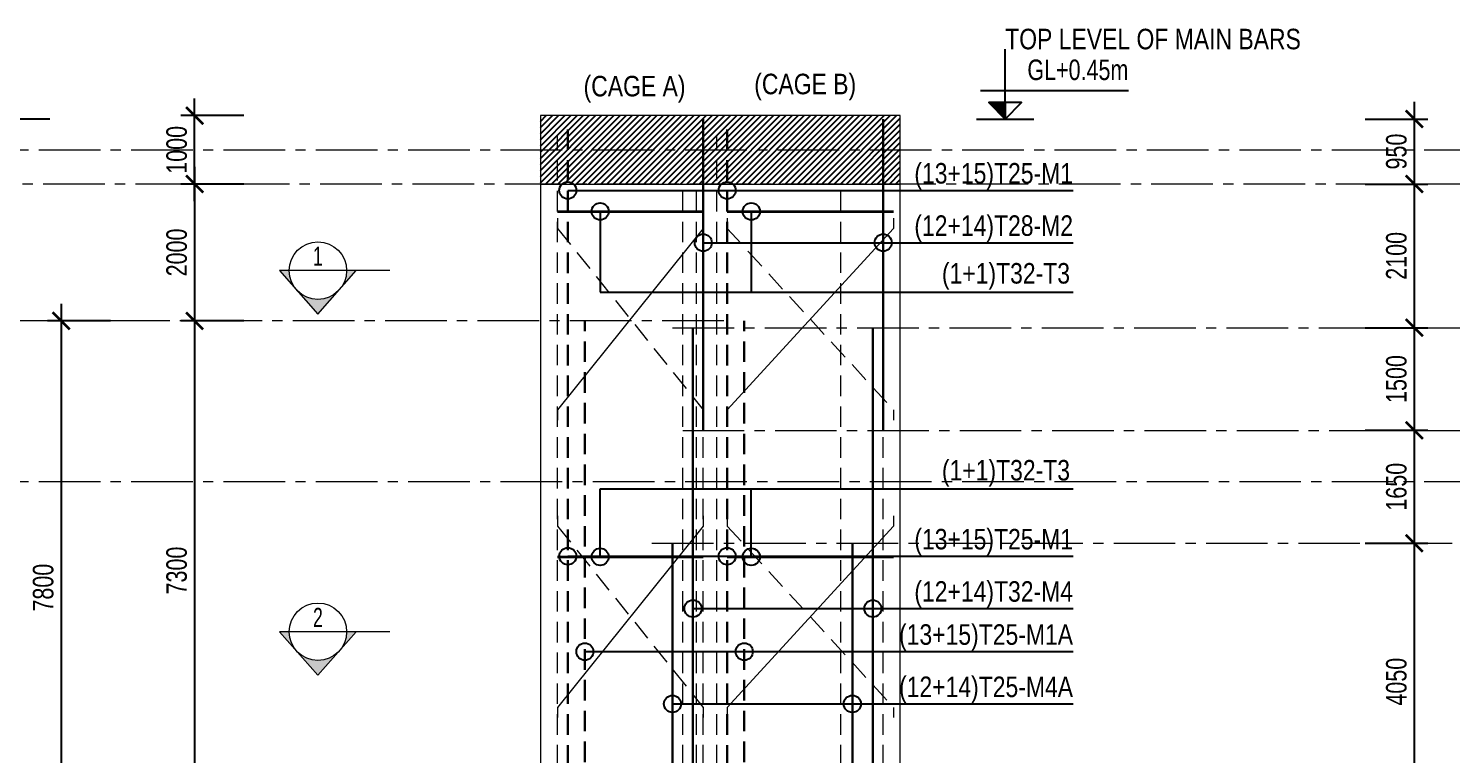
# Model space of a CAD drawing. Header units: millimetres. Extents: x 2611025 to 4139346, y -89870 to 101087.
# Drawn here: x 3475184 to 3495988, y -8840 to 1774 of the extents above; entities that cross this region are included whole.
import ezdxf
from ezdxf.enums import TextEntityAlignment as Align

# ---------------------------------------------------------------- set-up
doc = ezdxf.new("R2010")
doc.units = ezdxf.units.MM
doc.header["$LTSCALE"] = 1200
doc.header["$PDMODE"] = 35
for name, pattern in [('CENTER2', [1.125, 0.75, -0.125, 0.125, -0.125]), ('CONTINOUS', [0]), ('HIDDEN', [0.375, 0.25, -0.125])]:
    doc.linetypes.add(name, pattern=pattern)
for name, color, linetype, lineweight in [('1', 9, 'Continuous', 13), ('BOUND', 3, 'Continuous', 20), ('C1CO', 4, 'Continuous', 35), ('ENOTE', 2, 'Continuous', 15), ('Grid line', 160, 'CENTER2', 5), ('HIDE', 8, 'HIDDEN', 13), ('K-THUOC', 1, 'Continuous', 18), ('LEADER', 8, 'Continuous', 9), ('T1CO', 4, 'Continuous', 20), ('T1HI', 4, 'HIDDEN', 13), ('TCHI', 4, 'HIDDEN', 30), ('TEXTMA', 2, 'Continuous', 13), ('TEXTVN', 2, 'Continuous', 20)]:
    doc.layers.add(name, color=color, linetype=linetype, lineweight=lineweight)
for name, color, linetype in [('CDC.02.DIM', 1, 'Continuous'), ('CDC.06.TEXT', 2, 'Continuous'), ('CDC.10.HATCH', 251, 'Continuous')]:
    doc.layers.add(name, color=color, linetype=linetype)
doc.styles.add('DB_Arial', font='arial.ttf', dxfattribs={"width": 0.8})
doc.styles.add('SMTEXT', font='arial.ttf', dxfattribs={"width": 0.75})
doc.styles.add('TEXTVN', font='VHELVCN.TTF', dxfattribs={"width": 0.8})
doc.dimstyles.new('BSV1-100', dxfattribs={"dimtxt": 300, "dimasz": 250, "dimexe": 200, "dimexo": 0, "dimgap": 108, "dimtad": 1, "dimdec": 0, "dimdsep": 46, "dimtxsty": 'SMTEXT', "dimblk": 'ARCHTICK', "dimcen": 100, "dimdle": 250, "dimclrd": 256, "dimclre": 256, "dimclrt": 1, "dimadec": 0, "dimazin": 0, "dimtfac": 1, "dimtdec": 0, "dimtix": 1, "dimtmove": 2, "dimatfit": 3, "dimfxl": 720, "dimfxlon": 1, "dimtolj": 1, "dimtzin": 0, "dimarcsym": 0})
doc.dimstyles.new('BSV25', dxfattribs={"dimtxt": 300, "dimasz": 250, "dimexe": 200, "dimexo": 0, "dimgap": 108, "dimtad": 1, "dimdec": 0, "dimlfac": 0.25, "dimdsep": 46, "dimtxsty": 'SMTEXT', "dimblk": 'ARCHTICK', "dimcen": 100, "dimdle": 250, "dimclrd": 256, "dimclre": 256, "dimclrt": 2, "dimadec": 0, "dimazin": 0, "dimtfac": 1, "dimtdec": 0, "dimtix": 1, "dimtmove": 2, "dimatfit": 3, "dimfxl": 800, "dimfxlon": 1, "dimtolj": 1, "dimtzin": 0, "dimarcsym": 0})

# ---------------------------------------------------------------- blocks, each defined once
blk = doc.blocks.new('_ArchTick')
at = {"color": 0, "linetype": 'ByBlock', "const_width": 0.15}
blk.add_lwpolyline([(-0.5, -0.5), (0.5, 0.5)], dxfattribs=at)
blk = doc.blocks.new('SIGSEC')
at = {"layer": '1', "lineweight": 9}
h = blk.add_hatch(color=256, dxfattribs=at)
h.dxf.hatch_style = 1
h.paths.add_polyline_path([(-420, 0), (-560, 0), (-315, -278, -0.182676)])
h = blk.add_hatch(color=256, dxfattribs=at)
h.dxf.hatch_style = 1
h.paths.add_polyline_path([(560, 0), (420, 0, -0.182676), (315, -278)])
h = blk.add_hatch(color=256, dxfattribs=at)
h.dxf.hatch_style = 1
h.paths.add_polyline_path([(315, -278, -0.451416), (-315, -278), (0, -635)])
at = {"layer": '1', "lineweight": 9, "elevation": 0}
blk.add_lwpolyline([(1050, 0), (-560, 0), (0, -635), (560, 0)], dxfattribs=at)
at = {"layer": '1', "lineweight": 9}
blk.add_circle((0, 0), 420, dxfattribs=at)
at = {"layer": 'BOUND', "lineweight": 9, "style": 'TEXTVN', "width": 0.8}
blk.add_attdef('SEC', text='', height=280, dxfattribs=at).set_placement((0, 210, 0), align=Align.MIDDLE_CENTER)
blk = doc.blocks.new('tag_cd')
at = {"layer": 'CDC.10.HATCH'}
blk.add_hatch(color=256, dxfattribs=at).paths.add_polyline_path([(180, 240), (420, 0), (420, 240)])
at = {"layer": 'CDC.02.DIM'}
for points in [[(420, 240), (420, 0), (660, 240), (180, 240), (420, 0), (420, 1020)], [(60, 420), (2220, 420)], [(0, 0), (840, 0)]]:
    blk.add_lwpolyline(points, dxfattribs=at)
at = {"layer": 'CDC.06.TEXT', "ltscale": 0.5, "style": 'SMTEXT', "width": 0.75}
blk.add_attdef('CD', text='', height=300, dxfattribs=at).set_placement((2220, 570), align=Align.RIGHT)
blk = doc.blocks.new('*D1132')
at = {"layer": 'Defpoints', "color": 0, "transparency": 16777216}
for p in [(3467557, 0), (3466995, -4850), (3502108, -4850)]:
    blk.add_point(p, dxfattribs=at)
at = {"layer": 'K-THUOC', "lineweight": -2, "transparency": 16777216}
for p, q in [((3466995, 250), (3466995, -5100)), ((3467557, 0), (3466795, 0)), ((3467715, -4850), (3466795, -4850))]:
    blk.add_line(p, q, dxfattribs=at)
at = {"layer": 'K-THUOC', "lineweight": -2, "transparency": 16777216, "xscale": 250, "yscale": 250, "zscale": 250}
for p, rotation in [((3466995, 0), 90), ((3466995, -4850), 270)]:
    blk.add_blockref('_ArchTick', p, dxfattribs=dict(at, rotation=rotation))
at = {"layer": 'K-THUOC', "color": 1, "transparency": 16777216, "insert": (3466734, -2425), "char_height": 300, "attachment_point": 5, "rotation": 90, "style": 'SMTEXT'}
blk.add_mtext('\\A1;4850', dxfattribs=at)
blk = doc.blocks.new('*D1133')
at = {"layer": 'Defpoints', "color": 0, "transparency": 16777216}
for p in [(3502108, -4850), (3466995, -9350), (3502108, -9350)]:
    blk.add_point(p, dxfattribs=at)
at = {"layer": 'K-THUOC', "lineweight": -2, "transparency": 16777216}
for p, q in [((3466995, -4600), (3466995, -9600)), ((3467715, -4850), (3466795, -4850)), ((3467715, -9350), (3466795, -9350))]:
    blk.add_line(p, q, dxfattribs=at)
at = {"layer": 'K-THUOC', "lineweight": -2, "transparency": 16777216, "xscale": 250, "yscale": 250, "zscale": 250}
for p, rotation in [((3466995, -4850), 90), ((3466995, -9350), 270)]:
    blk.add_blockref('_ArchTick', p, dxfattribs=dict(at, rotation=rotation))
at = {"layer": 'K-THUOC', "color": 1, "transparency": 16777216, "insert": (3466734, -7100), "char_height": 300, "attachment_point": 5, "rotation": 90, "style": 'SMTEXT'}
blk.add_mtext('\\A1;4500', dxfattribs=at)
blk = doc.blocks.new('*D1140')
at = {"layer": 'Defpoints', "color": 0, "transparency": 16777216}
for p in [(3488318, 450), (3488668, -500), (3495443, -500)]:
    blk.add_point(p, dxfattribs=at)
at = {"layer": 'K-THUOC', "lineweight": -2, "transparency": 16777216}
for p, q in [((3495443, 700), (3495443, -750)), ((3494723, 450), (3495643, 450)), ((3494723, -500), (3495643, -500))]:
    blk.add_line(p, q, dxfattribs=at)
at = {"layer": 'K-THUOC', "lineweight": -2, "transparency": 16777216, "xscale": 250, "yscale": 250, "zscale": 250}
for p, rotation in [((3495443, 450), 90), ((3495443, -500), 270)]:
    blk.add_blockref('_ArchTick', p, dxfattribs=dict(at, rotation=rotation))
at = {"layer": 'K-THUOC', "color": 1, "transparency": 16777216, "insert": (3495182, -25), "char_height": 300, "attachment_point": 5, "rotation": 90, "style": 'SMTEXT'}
blk.add_mtext('\\A1;950', dxfattribs=at)
blk = doc.blocks.new('*D1141')
at = {"layer": 'Defpoints', "color": 0, "transparency": 16777216}
for p in [(3488668, -2600), (3488668, -4100), (3495443, -4100)]:
    blk.add_point(p, dxfattribs=at)
at = {"layer": 'K-THUOC', "lineweight": -2, "transparency": 16777216}
for p, q in [((3495443, -2350), (3495443, -4350)), ((3494723, -2600), (3495643, -2600)), ((3494723, -4100), (3495643, -4100))]:
    blk.add_line(p, q, dxfattribs=at)
at = {"layer": 'K-THUOC', "lineweight": -2, "transparency": 16777216, "xscale": 250, "yscale": 250, "zscale": 250}
for p, rotation in [((3495443, -2600), 90), ((3495443, -4100), 270)]:
    blk.add_blockref('_ArchTick', p, dxfattribs=dict(at, rotation=rotation))
at = {"layer": 'K-THUOC', "color": 1, "transparency": 16777216, "insert": (3495182, -3350), "char_height": 300, "attachment_point": 5, "rotation": 90, "style": 'SMTEXT'}
blk.add_mtext('\\A1;1500', dxfattribs=at)
blk = doc.blocks.new('*D1142')
at = {"layer": 'Defpoints', "color": 0, "transparency": 16777216}
for p in [(3488668, -4100), (3488668, -5750), (3495443, -5750)]:
    blk.add_point(p, dxfattribs=at)
at = {"layer": 'K-THUOC', "lineweight": -2, "transparency": 16777216}
for p, q in [((3495443, -3850), (3495443, -6000)), ((3494723, -4100), (3495643, -4100)), ((3494723, -5750), (3495643, -5750))]:
    blk.add_line(p, q, dxfattribs=at)
at = {"layer": 'K-THUOC', "lineweight": -2, "transparency": 16777216, "xscale": 250, "yscale": 250, "zscale": 250}
for p, rotation in [((3495443, -4100), 90), ((3495443, -5750), 270)]:
    blk.add_blockref('_ArchTick', p, dxfattribs=dict(at, rotation=rotation))
at = {"layer": 'K-THUOC', "color": 1, "transparency": 16777216, "insert": (3495182, -4925), "char_height": 300, "attachment_point": 5, "rotation": 90, "style": 'SMTEXT'}
blk.add_mtext('\\A1;1650', dxfattribs=at)
blk = doc.blocks.new('*D1143')
at = {"layer": 'Defpoints', "color": 0, "transparency": 16777216}
for p in [(3488668, -5750), (3488668, -9800), (3495443, -9800)]:
    blk.add_point(p, dxfattribs=at)
at = {"layer": 'K-THUOC', "lineweight": -2, "transparency": 16777216}
for p, q in [((3495443, -5500), (3495443, -10050)), ((3494723, -5750), (3495643, -5750)), ((3494723, -9800), (3495643, -9800))]:
    blk.add_line(p, q, dxfattribs=at)
at = {"layer": 'K-THUOC', "lineweight": -2, "transparency": 16777216, "xscale": 250, "yscale": 250, "zscale": 250}
for p, rotation in [((3495443, -5750), 90), ((3495443, -9800), 270)]:
    blk.add_blockref('_ArchTick', p, dxfattribs=dict(at, rotation=rotation))
at = {"layer": 'K-THUOC', "color": 1, "transparency": 16777216, "insert": (3495182, -7775), "char_height": 300, "attachment_point": 5, "rotation": 90, "style": 'SMTEXT'}
blk.add_mtext('\\A1;4050', dxfattribs=at)
blk = doc.blocks.new('*D1151')
at = {"layer": 'Defpoints', "color": 0, "transparency": 16777216}
for p in [(3488168, -2600), (3499248, -2600), (3488168, -11600)]:
    blk.add_point(p, dxfattribs=at)
at = {"layer": 'K-THUOC', "lineweight": -2, "transparency": 16777216}
for p, q in [((3499248, -11850), (3499248, -2350)), ((3498528, -2600), (3499448, -2600)), ((3498528, -11600), (3499448, -11600))]:
    blk.add_line(p, q, dxfattribs=at)
at = {"layer": 'K-THUOC', "lineweight": -2, "transparency": 16777216, "xscale": 250, "yscale": 250, "zscale": 250}
for p, rotation in [((3499248, -2600), 90), ((3499248, -11600), 270)]:
    blk.add_blockref('_ArchTick', p, dxfattribs=dict(at, rotation=rotation))
at = {"layer": 'K-THUOC', "color": 1, "transparency": 16777216, "insert": (3498987, -7100), "char_height": 300, "attachment_point": 5, "rotation": 90, "style": 'SMTEXT'}
blk.add_mtext('\\A1;9000', dxfattribs=at)
blk = doc.blocks.new('*D1152')
at = {"layer": 'Defpoints', "color": 0, "transparency": 16777216}
for p in [(3488318, 450), (3498944, 450), (3488318, -4100)]:
    blk.add_point(p, dxfattribs=at)
at = {"layer": 'K-THUOC', "lineweight": -2, "transparency": 16777216}
for p, q in [((3498944, -4350), (3498944, 700)), ((3498224, 450), (3499144, 450)), ((3498224, -4100), (3499144, -4100))]:
    blk.add_line(p, q, dxfattribs=at)
at = {"layer": 'K-THUOC', "lineweight": -2, "transparency": 16777216, "xscale": 250, "yscale": 250, "zscale": 250}
for p, rotation in [((3498944, 450), 90), ((3498944, -4100), 270)]:
    blk.add_blockref('_ArchTick', p, dxfattribs=dict(at, rotation=rotation))
at = {"layer": 'K-THUOC', "color": 1, "transparency": 16777216, "insert": (3498683, -1825), "char_height": 300, "attachment_point": 5, "rotation": 90, "style": 'SMTEXT'}
blk.add_mtext('\\A1;4550', dxfattribs=at)
blk = doc.blocks.new('*D1155')
at = {"layer": 'Defpoints', "color": 0, "transparency": 16777216}
for p in [(3477613, 500), (3482668, 500), (3482668, -500)]:
    blk.add_point(p, dxfattribs=at)
at = {"layer": 'K-THUOC', "lineweight": -2, "transparency": 16777216}
for p, q in [((3477613, -750), (3477613, 750)), ((3478333, 500), (3477413, 500)), ((3478333, -500), (3477413, -500))]:
    blk.add_line(p, q, dxfattribs=at)
at = {"layer": 'K-THUOC', "lineweight": -2, "transparency": 16777216, "xscale": 250, "yscale": 250, "zscale": 250}
for p, rotation in [((3477613, 500), 90), ((3477613, -500), 270)]:
    blk.add_blockref('_ArchTick', p, dxfattribs=dict(at, rotation=rotation))
at = {"layer": 'K-THUOC', "color": 1, "transparency": 16777216, "insert": (3477351, 0), "char_height": 300, "attachment_point": 5, "rotation": 90, "style": 'SMTEXT'}
blk.add_mtext('\\A1;1000', dxfattribs=at)
blk = doc.blocks.new('*D1156')
at = {"layer": 'Defpoints', "color": 0, "transparency": 16777216}
for p in [(3482668, -2500), (3477613, -9800), (3482668, -9800)]:
    blk.add_point(p, dxfattribs=at)
at = {"layer": 'K-THUOC', "lineweight": -2, "transparency": 16777216}
for p, q in [((3477613, -2250), (3477613, -10050)), ((3478333, -2500), (3477413, -2500)), ((3478333, -9800), (3477413, -9800))]:
    blk.add_line(p, q, dxfattribs=at)
at = {"layer": 'K-THUOC', "lineweight": -2, "transparency": 16777216, "xscale": 250, "yscale": 250, "zscale": 250}
for p, rotation in [((3477613, -2500), 90), ((3477613, -9800), 270)]:
    blk.add_blockref('_ArchTick', p, dxfattribs=dict(at, rotation=rotation))
at = {"layer": 'K-THUOC', "color": 1, "transparency": 16777216, "insert": (3477351, -6150), "char_height": 300, "attachment_point": 5, "rotation": 90, "style": 'SMTEXT'}
blk.add_mtext('\\A1;7300', dxfattribs=at)
blk = doc.blocks.new('*D1162')
at = {"layer": 'Defpoints', "color": 0, "transparency": 16777216}
for p in [(3474776, 450), (3483018, 450), (3483018, -11250)]:
    blk.add_point(p, dxfattribs=at)
at = {"layer": 'K-THUOC', "lineweight": -2, "transparency": 16777216}
for p, q in [((3474776, -11500), (3474776, 700)), ((3475496, 450), (3474576, 450)), ((3475496, -11250), (3474576, -11250))]:
    blk.add_line(p, q, dxfattribs=at)
at = {"layer": 'K-THUOC', "lineweight": -2, "transparency": 16777216, "xscale": 250, "yscale": 250, "zscale": 250}
for p, rotation in [((3474776, 450), 90), ((3474776, -11250), 270)]:
    blk.add_blockref('_ArchTick', p, dxfattribs=dict(at, rotation=rotation))
at = {"layer": 'K-THUOC', "color": 1, "transparency": 16777216, "insert": (3474514, -5400), "char_height": 300, "attachment_point": 5, "rotation": 90, "style": 'SMTEXT'}
blk.add_mtext('\\A1;11700', dxfattribs=at)
blk = doc.blocks.new('*D1163')
at = {"layer": 'Defpoints', "color": 0, "transparency": 16777216}
for p in [(3483268, -2500), (3475661, -10300), (3483268, -10300)]:
    blk.add_point(p, dxfattribs=at)
at = {"layer": 'K-THUOC', "lineweight": -2, "transparency": 16777216}
for p, q in [((3475661, -2250), (3475661, -10550)), ((3476381, -2500), (3475461, -2500)), ((3476381, -10300), (3475461, -10300))]:
    blk.add_line(p, q, dxfattribs=at)
at = {"layer": 'K-THUOC', "lineweight": -2, "transparency": 16777216, "xscale": 250, "yscale": 250, "zscale": 250}
for p, rotation in [((3475661, -2500), 90), ((3475661, -10300), 270)]:
    blk.add_blockref('_ArchTick', p, dxfattribs=dict(at, rotation=rotation))
at = {"layer": 'K-THUOC', "color": 1, "transparency": 16777216, "insert": (3475400, -6400), "char_height": 300, "attachment_point": 5, "rotation": 90, "style": 'SMTEXT'}
blk.add_mtext('\\A1;7800', dxfattribs=at)
blk = doc.blocks.new('*D1167')
at = {"layer": 'Defpoints', "color": 0, "transparency": 16777216}
for p in [(3488668, -500), (3488668, -2600), (3495443, -2600)]:
    blk.add_point(p, dxfattribs=at)
at = {"layer": 'K-THUOC', "lineweight": -2, "transparency": 16777216}
for p, q in [((3495443, -250), (3495443, -2850)), ((3494723, -500), (3495643, -500)), ((3494723, -2600), (3495643, -2600))]:
    blk.add_line(p, q, dxfattribs=at)
at = {"layer": 'K-THUOC', "lineweight": -2, "transparency": 16777216, "xscale": 250, "yscale": 250, "zscale": 250}
for p, rotation in [((3495443, -500), 90), ((3495443, -2600), 270)]:
    blk.add_blockref('_ArchTick', p, dxfattribs=dict(at, rotation=rotation))
at = {"layer": 'K-THUOC', "color": 1, "transparency": 16777216, "insert": (3495182, -1550), "char_height": 300, "attachment_point": 5, "rotation": 90, "style": 'SMTEXT'}
blk.add_mtext('\\A1;2100', dxfattribs=at)
blk = doc.blocks.new('*D1168')
at = {"layer": 'Defpoints', "color": 0, "transparency": 16777216}
for p in [(3482668, -500), (3477613, -2500), (3482668, -2500)]:
    blk.add_point(p, dxfattribs=at)
at = {"layer": 'K-THUOC', "lineweight": -2, "transparency": 16777216}
for p, q in [((3477613, -250), (3477613, -2750)), ((3478333, -500), (3477413, -500)), ((3478333, -2500), (3477413, -2500))]:
    blk.add_line(p, q, dxfattribs=at)
at = {"layer": 'K-THUOC', "lineweight": -2, "transparency": 16777216, "xscale": 250, "yscale": 250, "zscale": 250}
for p, rotation in [((3477613, -500), 90), ((3477613, -2500), 270)]:
    blk.add_blockref('_ArchTick', p, dxfattribs=dict(at, rotation=rotation))
at = {"layer": 'K-THUOC', "color": 1, "transparency": 16777216, "insert": (3477351, -1500), "char_height": 300, "attachment_point": 5, "rotation": 90, "style": 'SMTEXT'}
blk.add_mtext('\\A1;2000', dxfattribs=at)
blk = doc.blocks.new('*D1177')
at = {"layer": 'Defpoints', "color": 0, "transparency": 16777216}
for p in [(3487868, -5750), (3487868, -11600), (3497153, -11600)]:
    blk.add_point(p, dxfattribs=at)
at = {"layer": 'K-THUOC', "lineweight": -2, "transparency": 16777216}
for p, q in [((3497153, -5500), (3497153, -11850)), ((3496433, -5750), (3497353, -5750)), ((3496433, -11600), (3497353, -11600))]:
    blk.add_line(p, q, dxfattribs=at)
at = {"layer": 'K-THUOC', "lineweight": -2, "transparency": 16777216, "xscale": 250, "yscale": 250, "zscale": 250}
for p, rotation in [((3497153, -5750), 90), ((3497153, -11600), 270)]:
    blk.add_blockref('_ArchTick', p, dxfattribs=dict(at, rotation=rotation))
at = {"layer": 'K-THUOC', "color": 1, "transparency": 16777216, "insert": (3496892, -8675), "char_height": 300, "attachment_point": 5, "rotation": 90, "style": 'SMTEXT'}
blk.add_mtext('\\A1;5850', dxfattribs=at)

msp = doc.modelspace()

# ---------------------------------------------------------------- hatches: boundary and pattern name
at = {"layer": 'CDC.10.HATCH'}
h = msp.add_hatch(dxfattribs=at)
h.set_pattern_fill('ANSI31', color=256, scale=20)
h.set_pattern_definition([(45, (713204.084, 77331.77), (-44.9012806, 44.9012806), [])])
h.paths.add_polyline_path([(3482668.4, -500), (3487928.4, -500), (3487928.4, 500), (3482668.4, 500)])

# ---------------------------------------------------------------- linework, layer by layer
at = {"layer": 'BOUND'}
msp.add_line((3482668.4, -500), (3482668.4, -45000), dxfattribs=at)
msp.add_lwpolyline([(3482668.4, -500), (3487928.4, -500), (3487928.4, 500), (3482668.4, 500)], close=True, dxfattribs=at)
msp.add_lwpolyline([(3482668.4, -45000), (3487928.4, -45000), (3487928.4, -500)], dxfattribs=at)
at = {"layer": 'C1CO'}
for p, q in [((3482918.4, -900), (3485048.4, -900)), ((3485398.4, -900), (3487828.4, -900)), ((3482918.4, -5950), (3485048.4, -5950)), ((3485398.4, -5950), (3487828.4, -5950))]:
    msp.add_line(p, q, dxfattribs=at)
at = {"layer": 'Grid line', "color": 2}
for p, q in [((3463185.5, 0), (3502108, 0)), ((3463185.5, -4850), (3502108, -4850))]:
    msp.add_line(p, q, dxfattribs=at)
at = {"layer": 'Grid line'}
for p, q in [((3499248.1, -500), (3467954.8, -500)), ((3485348.4, -2500), (3467954.8, -2500)), ((3484598.4, -2600.3), (3499248.1, -2600.3)), ((3484748.4, -4100.3), (3499248.1, -4100.3)), ((3484298.4, -5750.3), (3499248.1, -5750.3))]:
    msp.add_line(p, q, dxfattribs=at)
at = {"layer": 'HIDE'}
for p, q in [((3482918.4, -45000), (3482918.4, 210)), ((3485048.4, -45000), (3485048.4, 210)), ((3485248.4, -45000), (3485248.4, 210)), ((3487678.4, -45000), (3487678.4, 210)), ((3482918.4, -45000), (3482918.4, -500)), ((3484748.4, -45000), (3484748.4, -500)), ((3484948.4, -45000), (3484948.4, -500)), ((3487058.4, -45000), (3487058.4, -500))]:
    msp.add_line(p, q, dxfattribs=at)
at = {"layer": 'T1CO'}
for points in [[(3485048.4, -1000), (3485048.4, -1150), (3482918.4, -3800), (3482918.4, -3950)], [(3487828.4, -1000), (3487828.4, -1150), (3485398.4, -3800), (3485398.4, -3950)], [(3485048.4, -5350.3), (3485048.4, -5500.3), (3482918.4, -8150.3), (3482918.4, -8300.3)], [(3487828.4, -5350.3), (3487828.4, -5500.3), (3485398.4, -8150.3), (3485398.4, -8300.3)]]:
    msp.add_lwpolyline(points, dxfattribs=at)
at = {"layer": 'T1HI'}
for points in [[(3482918.4, -1000), (3482918.4, -1150), (3485048.4, -3800), (3485048.4, -3950)], [(3485398.4, -1000), (3485398.4, -1150), (3487828.4, -3800), (3487828.4, -3950)], [(3482918.4, -5350.3), (3482918.4, -5500.3), (3485048.4, -8150.3), (3485048.4, -8300.3)], [(3485398.4, -5350.3), (3485398.4, -5500.3), (3487828.4, -8150.3), (3487828.4, -8300.3)]]:
    msp.add_lwpolyline(points, dxfattribs=at)
at = {"layer": 'TCHI', "linetype": 'HIDDEN'}
for points in [[(3483068.4, -11250.3), (3483068.4, 450)], [(3485398.4, -11250.3), (3485398.4, 450)], [(3483318.4, -10299.7), (3483318.4, -2499.7)], [(3485648.4, -10299.7), (3485648.4, -2499.7)]]:
    msp.add_lwpolyline(points, dxfattribs=at)
at = {"layer": 'TCHI', "linetype": 'CONTINOUS'}
for points in [[(3485048.4, -4100.3), (3485048.4, 450)], [(3487678.4, -4100.3), (3487678.4, 450)], [(3484898.4, -11600.3), (3484898.4, -2600.3)], [(3487528.4, -11600.3), (3487528.4, -2600.3)]]:
    msp.add_lwpolyline(points, dxfattribs=at)
at = {"layer": 'TCHI', "color": 6, "linetype": 'CONTINOUS'}
for points in [[(3484598.4, -11600.3), (3484598.4, -5750.3)], [(3487228.4, -11600.3), (3487228.4, -5750.3)]]:
    msp.add_lwpolyline(points, dxfattribs=at)

# ---------------------------------------------------------------- block references
at = {"layer": '1', "lineweight": 20}
for p, values in [((3479415.4, -1765.4), {'SEC': '1'}), ((3479415.4, -7045.4), {'SEC': '2'})]:
    msp.add_blockref('SIGSEC', p, dxfattribs=at).add_auto_attribs(values)
at = {"layer": 'ENOTE'}
msp.add_blockref('tag_cd', (3489043, 450), dxfattribs=at).add_auto_attribs({'CD': 'GL+0.45m'})

# ---------------------------------------------------------------- texts
at = {"layer": 'TEXTMA', "style": 'DB_Arial', "width": 0.8}
for s, p in [('(13+15)T25-M1', (3490454.3, -492.9)), ('(12+14)T28-M2', (3490454.3, -1257.5)), ('(1+1)T32-T3', (3490410.1, -1954.9)), ('(1+1)T32-T3', (3490410.1, -4833.5)), ('(13+15)T25-M1', (3490454.3, -5841.1)), ('(12+14)T32-M4', (3490454.3, -6605.7)), ('(13+15)T25-M1A', (3490454.3, -7235.2)), ('(12+14)T25-M4A', (3490454.3, -7999.8))]:
    msp.add_text(s, height=300, rotation=360, dxfattribs=at).set_placement(p, align=Align.RIGHT)
at = {"layer": 'TEXTVN', "style": 'DB_Arial', "width": 0.8}
msp.add_text('TOP LEVEL OF MAIN BARS', height=300, dxfattribs=at).set_placement((3489463, 1470))
for s, p in [('(CAGE A)', (3483298.9, 781.5)), ('(CAGE B)', (3485794, 812.8))]:
    msp.add_text(s, height=300, rotation=360, dxfattribs=at).set_placement(p)

# ---------------------------------------------------------------- dimensions: what is measured, and where the dimension line sits
at = {"layer": 'K-THUOC'}
for base, p1, p2, picture, middle in [((3474775.5, 450), (3483018.4, -11250.3), (3483018.4, 450), '*D1162', (3474514.3, -5400.2)), ((3477612.6, 500), (3482668.4, -500), (3482668.4, 500), '*D1155', (3477351.4, 0)), ((3495443.4, -500), (3488318.4, 450), (3488668.4, -500), '*D1140', (3495182.2, -25)), ((3498944.4, 450), (3488318.4, -4100.3), (3488318.4, 450), '*D1152', (3498683.2, -1825.2)), ((3466994.8, -4850), (3467557.2, 0), (3502108, -4850), '*D1132', (3466733.6, -2425)), ((3477612.6, -2500), (3482668.4, -500), (3482668.4, -2500), '*D1168', (3477351.4, -1500)), ((3495443.4, -2600.3), (3488668.4, -500), (3488668.4, -2600.3), '*D1167', (3495182.2, -1550.2)), ((3475660.8, -10299.7), (3483268.4, -2499.7), (3483268.4, -10299.7), '*D1163', (3475399.7, -6399.7)), ((3477612.6, -9800.3), (3482668.4, -2500), (3482668.4, -9800.3), '*D1156', (3477351.3, -6150.2)), ((3499248.1, -2600.3), (3488168.4, -11600.3), (3488168.4, -2600.3), '*D1151', (3498986.9, -7100.3)), ((3495443.4, -4100.3), (3488668.4, -2600.3), (3488668.4, -4100.3), '*D1141', (3495182.2, -3350.3)), ((3495443.4, -5750.3), (3488668.4, -4100.3), (3488668.4, -5750.3), '*D1142', (3495182.2, -4925.3)), ((3466994.8, -9350), (3502108, -4850), (3502108, -9350), '*D1133', (3466733.6, -7100)), ((3497153.4, -11600.3), (3487868.4, -5750.3), (3487868.4, -11600.3), '*D1177', (3496892.3, -8675.3)), ((3495443.4, -9800.3), (3488668.4, -5750.3), (3488668.4, -9800.3), '*D1143', (3495182.2, -7775.3))]:
    dim = msp.add_linear_dim(base=base, p1=p1, p2=p2, angle=90, dimstyle='BSV1-100', dxfattribs=at)
    dim.commit()
    dim.dimension.update_dxf_attribs({"geometry": picture, "text_midpoint": middle})

# ---------------------------------------------------------------- leaders
at = {"layer": 'LEADER'}
for points in [[(3483068.4, -592.9), (3490454.3, -592.9)], [(3485398.4, -592.9), (3490454.3, -592.9)], [(3483540.9, -900), (3483540.9, -2078.2), (3488244.3, -2078.2)], [(3485750.9, -900), (3485750.9, -2078.2), (3490454.3, -2078.2)], [(3485048.4, -1357.5), (3490454.3, -1357.5)], [(3487678.4, -1357.5), (3490454.3, -1357.5)], [(3483540.9, -5950), (3483540.9, -4956.8), (3488244.3, -4956.8)], [(3485750.9, -5950), (3485750.9, -4956.8), (3490454.3, -4956.8)], [(3483068.4, -5941.1), (3490454.3, -5941.1)], [(3485398.4, -5941.1), (3490454.3, -5941.1)], [(3484898.4, -6705.7), (3489770.9, -6705.7)], [(3487528.4, -6705.7), (3490454.3, -6705.7)], [(3483318.4, -7335.2), (3490454.3, -7335.2)], [(3485648.4, -7335.2), (3490454.3, -7335.2)], [(3484598.4, -8099.8), (3489770.9, -8099.8)], [(3487228.4, -8099.8), (3490454.3, -8099.8)]]:
    msp.add_leader(points, dimstyle='BSV25', override={"dimldrblk": 'Origin'}, dxfattribs=at)

doc.saveas('drawing.dxf')
